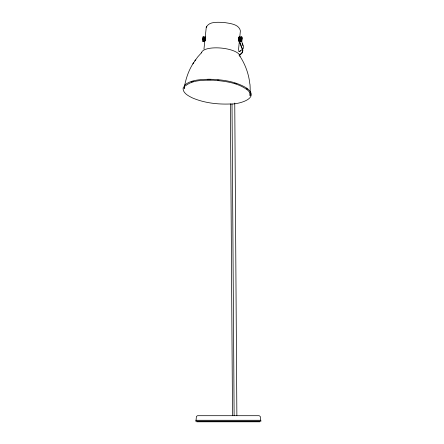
<?xml version="1.0" encoding="UTF-8"?>
<svg xmlns="http://www.w3.org/2000/svg" width="444" height="444" viewBox="0 0 444 444"><rect width="100%" height="100%" fill="white"/><g stroke="black" fill="none" stroke-linecap="round" stroke-linejoin="round"><path stroke-width="0.67" d="M241.586 41.564L241.625 39.116L241.098 37.762L241.353 36.902A1.632 0.422 -90 0 0 241.958 37.074L242.258 39.316A1.632 0.422 -90 0 0 241.913 41.248L241.586 41.564L241.27 41.092A1.632 0.422 -90 0 0 241.003 39.022L241.098 37.762M203.136 41.52L202.653 41.092A1.632 0.422 90 0 0 202.386 39.022L202.725 36.919L203.685 36.902A1.632 0.422 90 0 0 204.29 37.074L204.307 37.068A2.453 0.633 90 0 1 204.523 38.023M196.07 420.274L196.398 416.45L197.491 415.701L259.157 415.701L260.251 416.45L260.578 420.274M239.716 37.646L240.387 30.819C238.928 23.865 229.348 23.471 223.698 22.394C218.115 22.411 208.586 21.029 206.221 27.661L203.963 49.156M238.434 50.605L239.31 41.736M204.307 40.016A1.632 0.422 90 0 0 204.246 41.248L204.24 41.309A2.453 0.633 90 0 1 203.607 41.159L203.602 41.092A1.632 0.422 90 0 0 203.335 39.022A2.453 0.633 90 0 1 203.674 36.919L203.691 36.935M240.803 41.52A2.453 0.633 -90 0 1 240.326 41.159L240.321 41.092A1.632 0.422 -90 0 0 240.054 39.022A2.453 0.633 -90 0 1 240.393 36.919L241.358 36.935M203.358 37.068L204.296 37.046M241.025 37.068L241.963 37.046M183.372 86.902C181.557 92.596 188.595 96.048 192.696 98.035C204.29 102.903 217.077 104.434 229.57 104.013C237.407 104.701 260.844 98.746 246.947 88.273M184.499 87.168L184.149 88.628C185.503 79.493 188.461 70.496 193.584 62.765M206.221 27.661L206.31 27.312M206.405 26.901L206.488 26.557M243.173 48.768L243.528 46.431L241.553 41.159M241.625 39.116L242.191 38.023M192.84 63.897L197.58 57.087L201.77 52.431M194.799 60.928L195.499 59.862M184.36 85.392C190.953 79.543 200.621 79.598 208.946 79.215C221.945 79.543 235.642 81.219 246.886 88.223M185.309 85.975C192.69 79.731 203.996 80.209 213.325 80.203C225.258 81.174 238.267 82.723 247.952 90.393C248.684 91.087 249.639 92.358 249.944 93.296C250.283 102.708 250.316 83.283 249.839 84.021C248.807 74.02 245.288 64.319 239.738 55.944M202.386 39.022L203.324 39.017M240.054 39.022L240.992 39.017M202.647 41.126L203.596 41.126M240.315 41.126L241.275 41.159M195.632 420.274L261.011 420.274M195.632 421.145L261.011 421.145M196.725 421.8L259.923 421.8M242.124 43.701L242.874 45.615M239.011 40.959L242.252 49.251A11.905 6.344 9.7 0 1 241.075 53.591A21.251 11.328 9.7 0 1 239.704 54.418M234.754 103.058L236.874 415.512M232.018 103.874L234.127 415.584M230.403 103.802L232.512 415.54M201.565 52.925A19.314 6.643 5.6 0 1 221.112 48.063A19.314 6.643 5.6 0 1 240.026 56.482M184.071 87.091A33.583 11.55 5.6 0 1 184.626 86.142M191.508 81.99A33.583 11.55 5.6 0 1 193.273 81.468M207.22 79.726A33.583 11.55 5.6 0 1 210.856 79.726M217.699 80.114A33.583 11.55 5.6 0 1 218.948 80.242M234.343 83.211A33.583 11.55 5.6 0 1 236.18 83.783M246.381 88.572A33.583 11.55 5.6 0 1 247.38 89.333M205.023 40.959A2.181 0.566 -90 0 1 204.801 38.45A2.181 0.566 -90 0 1 205.367 36.969M205.333 40.587A2.181 0.566 -90 0 1 205.383 37.512M204.179 40.093A1.31 0.339 90 0 1 203.724 40.065A1.31 0.339 90 0 1 203.691 38.301A1.31 0.339 90 0 1 204.14 38.023M204.884 40.421A1.31 0.339 90 0 1 204.717 40.204M204.751 37.945A1.31 0.339 90 0 1 205.089 38.023M239.571 41.092A2.181 0.566 90 0 1 238.839 40.282A2.181 0.566 90 0 1 238.983 37.39A2.181 0.566 90 0 1 239.743 37.701M239.15 41.092A2.181 0.566 90 0 1 238.339 39.294A2.181 0.566 90 0 1 239.077 37.074M240.426 39.982A1.31 0.339 -90 0 1 240.454 38.134M239.954 40.093A1.31 0.339 -90 0 1 239.477 39.982A1.31 0.339 -90 0 1 239.505 38.134A1.31 0.339 -90 0 1 239.982 38.251M204.601 40.959A2.181 0.566 -90 0 1 204.407 38.19A2.181 0.566 -90 0 1 205.095 37.074M240.054 37.324A2.181 0.566 -90 0 0 239.272 37.94A2.181 0.566 -90 0 0 239.433 40.959L242.907 50.067L242.552 52.403L241.447 53.763A21.712 11.572 9.7 0 1 238.994 55.106M238.767 51.493A21.251 11.328 9.7 0 0 241.697 49.961A11.905 6.344 9.7 0 0 242.307 49.334M240.654 50.971A21.712 11.572 9.7 0 1 239.061 51.698"/></g></svg>
